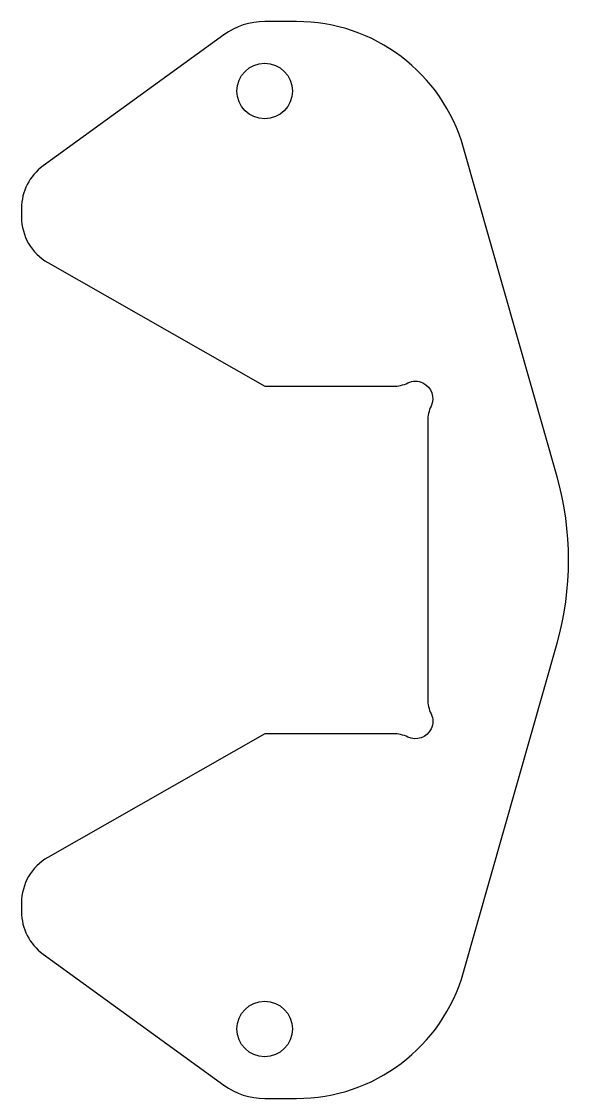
# Model space of a CAD drawing. Header units: millimetres. Extents: x 121.7 to 153.4, y 95.5 to 157.5.
import ezdxf

# ---------------------------------------------------------------- set-up
doc = ezdxf.new("R2010")
doc.units = ezdxf.units.MM
doc.header["$MEASUREMENT"] = 0
doc.layers.get('0').update_dxf_attribs({"lineweight": 0})

msp = doc.modelspace()

# ---------------------------------------------------------------- linework, layer by layer
at = {"color": 18, "lineweight": 25, "true_color": 0x000000}
for centre in [(135.663, 153.476), (135.663, 99.476)]:
    msp.add_circle(centre, 1.6, dxfattribs=at)
msp.add_open_spline([(121.663, 146.734), (121.663, 147.695), (122.124, 148.598), (122.902, 149.162), (122.902, 149.162), (133.315, 156.714), (133.315, 156.714), (133.998, 157.21), (134.82, 157.476), (135.663, 157.476), (135.663, 157.476), (137.495, 157.476), (137.495, 157.476), (141.966, 157.476), (145.893, 154.509), (147.115, 150.209), (147.115, 150.209), (152.497, 131.258), (152.497, 131.258), (153.385, 128.132), (153.385, 124.821), (152.497, 121.695), (152.497, 121.695), (147.115, 102.744), (147.115, 102.744), (145.893, 98.444), (141.966, 95.476), (137.495, 95.476), (137.495, 95.476), (135.663, 95.476), (135.663, 95.476), (134.82, 95.476), (133.998, 95.743), (133.315, 96.238), (133.315, 96.238), (122.902, 103.791), (122.902, 103.791), (122.124, 104.355), (121.663, 105.258), (121.663, 106.219), (121.663, 106.219), (121.663, 106.747), (121.663, 106.747), (121.663, 107.824), (122.241, 108.819), (123.177, 109.353), (123.177, 109.353), (135.663, 116.476), (135.663, 116.476), (135.663, 116.476), (143.051, 116.476), (143.051, 116.476), (143.349, 116.476), (143.643, 116.41), (143.913, 116.281), (144.411, 116.043), (145.008, 116.254), (145.246, 116.753), (145.376, 117.025), (145.376, 117.342), (145.246, 117.615), (145.117, 117.884), (145.051, 118.178), (145.051, 118.476), (145.051, 118.476), (145.051, 134.476), (145.051, 134.476), (145.051, 134.775), (145.117, 135.069), (145.246, 135.338), (145.484, 135.837), (145.273, 136.434), (144.775, 136.672), (144.502, 136.802), (144.185, 136.802), (143.913, 136.672), (143.643, 136.543), (143.349, 136.476), (143.051, 136.476), (143.051, 136.476), (135.663, 136.476), (135.663, 136.476), (135.663, 136.476), (123.177, 143.6), (123.177, 143.6), (122.241, 144.134), (121.663, 145.129), (121.663, 146.206), (121.663, 146.206), (121.663, 146.734), (121.663, 146.734)], degree=3, knots=[0, 0, 0, 0, 1, 1, 1, 2, 2, 2, 3, 3, 3, 4, 4, 4, 5, 5, 5, 6, 6, 6, 7, 7, 7, 8, 8, 8, 9, 9, 9, 10, 10, 10, 11, 11, 11, 12, 12, 12, 13, 13, 13, 14, 14, 14, 15, 15, 15, 16, 16, 16, 17, 17, 17, 18, 18, 18, 19, 19, 19, 20, 20, 20, 21, 21, 21, 22, 22, 22, 23, 23, 23, 24, 24, 24, 25, 25, 25, 26, 26, 26, 27, 27, 27, 28, 28, 28, 29, 29, 29, 30, 30, 30, 30], dxfattribs=at)

doc.saveas('drawing.dxf')
